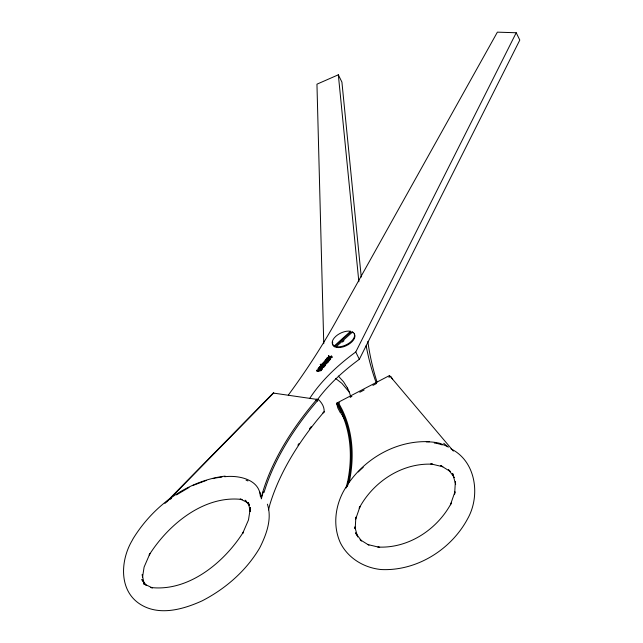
<?xml version="1.0" encoding="UTF-8"?>
<svg xmlns="http://www.w3.org/2000/svg" width="643" height="643" viewBox="0 0 643 643"><rect width="100%" height="100%" fill="white"/><g stroke="black" fill="none" stroke-linecap="round" stroke-linejoin="round"><path stroke-width="0.96" d="M355.193 528.602L355.876 517.149L355.523 519.496L360.072 506.459L359.164 508.219C373.165 481.776 402.18 462.582 432.602 464.222L430.81 463.86L442.802 466.746L440.752 465.572L450.381 471.568L448.468 469.695L454.464 477.636M142.473 577.599L144.112 567.054L150.044 553.358L149.176 554.997C168.265 524.608 204.112 494.869 242.13 499.498L240.193 499.081L248.278 502.906M323.992 366.237L323.775 366.743M346.095 488.029L347.582 481.647L347.485 482.443A330.261 177.452 -26.1 0 0 340.284 410.298L336.747 403.691L336.948 403L389.513 375.552L453.395 451.113M261.315 498.872L263.228 491.919L264 492.522A330.261 177.46 -26.1 0 1 310.899 408.57L318.414 399.544C321.918 402.663 324.884 407.686 324.016 412.485L322.722 413.031M268.517 509.891L269.875 504.514A330.261 177.46 -26.1 0 1 316.774 420.562L324.281 411.536M315.898 400.605L316.702 399.142L318.414 399.544M273.781 393.066L273.5 392.728L273.629 393.476M326.941 360.08L326.331 361.061L325.824 360.08L326.813 358.834L327.842 359.791M309.709 398.443A135.4 72.755 -26.1 0 1 318.446 386.483C329.232 373.342 342.06 362.001 355.756 351.994L516.216 32.761L497.385 32.15L337.688 318.261A796.54 428.005 -26.1 0 1 290.499 392.101L288.329 395.083M317.401 399.761A135.167 72.627 -26.1 0 1 322.022 393.789C332.817 380.656 345.637 369.315 359.341 359.3L519.801 40.067L516.216 32.761M325.816 361.028L325.326 360.032L326.861 358.448L329.586 358.585L330.076 359.582C329.433 360.731 328.469 358.762 329.586 358.585M327.745 360.578L328.227 359.831L327.737 358.826C326.097 360.201 328.75 360.377 328.541 358.915L327.737 358.826M328.838 360.602L328.541 358.915M320.511 368.101L320.849 367.692L319.852 366.631A1.246 0.667 -26.1 0 0 319.595 366.96L318.767 367.933L319.258 368.929L322.143 369.243L321.99 367.836L319.941 367.611L320.359 366.687M327.351 358.786L326.676 359.903L327.15 360.442A1.294 0.699 -26.1 0 0 327.777 360.377L327.986 360.297A1.141 0.611 -26.1 0 0 328.677 359.799L328.943 358.963M320.519 364.3L320.672 365.714L320.519 364.3L324.53 364.742L325.02 365.738L323.976 367.081A1.214 0.651 -26.1 0 1 323.236 367.507L321.034 367.201A1.479 0.796 -26.1 0 1 321.082 366.639A1.72 0.924 -26.1 0 1 321.219 366.438M316.694 370.456L319.836 369.58L318.156 368.672L318.51 368.246L320.632 369.484L321.122 370.481L317.184 371.453L316.694 370.456L320.632 369.484M323.726 364.026A0.876 0.466 -26.1 0 1 323.927 363.761L326.652 363.745L326.507 362.339L326.17 362.748C324.168 361.398 321.195 364.155 325.358 363.729L325.511 365.144L322.633 364.822L322.143 363.825L324.98 360.779L327.649 360.948L328.139 361.945L325.077 362.371M328.75 355.788L329.24 356.785L328.854 357.251L328.364 356.254L328.75 355.788L329.473 356.785L331.627 356.101L332.118 357.098L330.124 358.079L329.634 357.082L331.627 356.101M325.824 360.08L325.326 360.032M317.184 371.453L319.402 370.722M318.767 367.933L321.653 368.246L321.99 367.836M320.182 364.71L321.428 364.846A1.72 0.924 -26.1 0 0 320.592 365.642A1.479 0.796 -26.1 0 0 320.544 366.205L322.746 366.51A1.214 0.651 -26.1 0 0 323.485 366.084L324.53 364.742M322.143 363.825L325.02 364.139L325.358 363.729M326.507 362.339C322.481 363.046 325.197 359.807 327.311 361.358L327.649 360.948M330.221 357.813L330.711 358.81L330.325 359.284L329.634 357.082M164.929 503.453L273.5 392.728M166.842 501.942L273.564 393.106L316.814 399.383L317.642 401.071M336.586 347.413L334.601 346.722L334.239 345.99L350.556 331.282L350.909 332.005L352.894 332.696L352.541 331.973L336.225 346.681L336.586 347.413A12.064 6.478 -26.1 0 0 350.218 343.306A12.064 6.478 -26.1 0 0 354.261 333.87M350.909 332.005L334.601 346.722A12.064 6.478 -26.1 0 1 332.712 342.124M342.518 342.06L343.997 340.726M170.958 498.807L171.384 498.421M169.929 499.394L171.335 498.285M323.646 366.888L323.148 367.161M321.83 364.894C318.864 367.466 326.966 365.128 321.83 364.894L322.32 365.891L323.984 366.076M322.32 365.891L321.821 367.113M323.638 363.528L324.402 362.941M176.479 494.909L189.01 487.458M389.513 375.552L389.055 377.562M347.397 486.687A331.241 177.974 -26.1 0 0 337.864 403.7L339.617 402.783M350.138 397.294L351.89 396.377M359.783 392.254L364.163 389.971M372.924 385.39L376.436 383.558M336.948 403L338.982 403.708L342.044 409.438A332.222 178.505 -26.1 0 1 349.286 482.009M361.253 277.045L341.915 82.103L338.331 74.797L316.951 84.177L323.759 343.716M192.394 485.65L206.355 480.409M329.835 358.28L329.103 357.275L326.957 357.958L328.943 356.978L328.364 356.254M330.679 357.556L332.118 357.098M328.163 358.73L329.594 358.272L330.325 359.284M212.881 478.657L214.593 478.199M225.122 476.109C186.832 480.779 153.026 506.266 133.133 538.657L132.273 540.297C120.579 559.796 118.441 589.904 139.708 603.922C158.717 616.404 183.046 609.5 202.103 600.859C225.452 588.811 245.988 571 259.475 548.302L260.335 546.663C266.676 533.738 272.158 518.523 267.392 504.168M215.453 477.966L221.915 477.106M224.688 476.736C238.368 475.04 259.507 479.252 260.343 496.283M429.379 441.725C393.95 439.989 359.445 461.505 342.896 492.45C334.89 507.994 333.01 526.89 340.469 543.03C348.273 558.437 364.219 567.873 381.114 569.537C416.551 571.273 451.048 549.757 467.606 518.813C480.618 495.922 476.19 461.304 450.96 448.846M324.844 363.11L326.998 363.335M326.242 361.736L328.139 361.945M320.849 367.692L319.852 366.631M367.7 544.517L379.683 547.402L377.891 547.04C408.313 548.68 437.328 529.486 451.33 503.043L450.421 504.803L454.971 491.766L454.617 494.113L455.365 481.703L455.557 483.464M344.198 416.616L341.618 414.574M447.809 446.604L440.222 443.461A61.431 33.002 -26.1 0 0 426.277 441.845M319.708 369.653L321.122 370.481M145.591 584.905L143.429 583.635L152.423 587.879L150.478 587.461C188.495 592.09 224.343 562.352 243.432 531.962L242.572 533.602L248.495 519.914L250.432 507.44L250.288 511.587M368.937 545.192L360.112 539.694L361.39 540.948M335.493 378.357L341.899 383.365L349.245 392.134M443.734 443.284L448.308 447.19M246.398 501.427L245.136 500.174L249.098 505.237M338.314 376.059L343.523 381.741L347.493 388.059M330.124 358.079L330.711 358.81M259.459 491.421L260.077 492.803M146.339 585.339L141.814 579.552L143.325 581.939M361.43 540.779L355.434 532.83L356.945 535.209M390.864 376.565L392.656 379.217M340.565 413.136L337.768 407.879L336.747 403.691M342.623 415.675L346.159 422.29A330.261 177.452 -26.1 0 1 347.011 424.091M355.756 351.994L359.341 359.3M331.209 356.608L331.7 357.604M329.103 357.275L329.594 358.272M329.248 358.995L329.738 359.992M326.684 358.898L327.174 359.895M327.311 361.358L327.801 362.355M326.17 362.748L326.652 363.745M324.956 361.173L325.446 362.17M325.02 364.139L325.511 365.144M323.815 362.564L324.305 363.568M324.193 365.152L324.683 366.148M321.653 368.246L322.143 369.243M337.864 403.7L344.077 416.383A331.241 177.974 -26.1 0 1 345.066 418.119M320.335 369.854L320.825 370.85M318.156 368.672L318.647 369.669M317.063 370.006L317.554 371.011M249.283 505.02L248.335 502.384L250.199 511.531M453.556 476.053L452.6 473.409L455.662 484.348M357.637 536.937L354.832 526.914L355.032 528.675M260.198 493.39L261.13 497.963L262.77 492.008A331.241 177.982 -26.1 0 1 316.814 399.383M143.903 582.743L142.224 574.512L142.529 577.109M338.331 74.797L358.858 281.73M329.433 359.959L329.168 360.803A1.141 0.611 -26.1 0 1 328.477 361.302L328.268 361.374A1.294 0.699 -26.1 0 1 327.641 361.446M376.292 383.067A797.32 428.399 -26.1 0 1 366.132 345.701M377.047 382.103A796.54 427.981 -26.1 0 1 367.836 341.521M358.28 471.922A61.431 33.002 -26.1 0 1 363.207 467.308M434.282 442.995A60.442 32.471 -26.1 0 1 442.271 444.94M347.493 388.059A135.167 72.627 -26.1 0 1 350.676 396.779M246.076 480.184A59.453 31.949 -26.1 0 1 247.925 480.94M297.894 445.165A331.241 177.982 -26.1 0 1 298.931 443.614M309.404 428.945A331.241 177.982 -26.1 0 1 311.172 426.639M352.541 331.973A12.064 6.478 -26.1 0 1 350.998 341.626A12.064 6.478 -26.1 0 1 336.225 346.681M334.239 345.99A12.064 6.478 -26.1 0 1 335.791 336.337A12.064 6.478 -26.1 0 1 350.556 331.282"/></g></svg>
